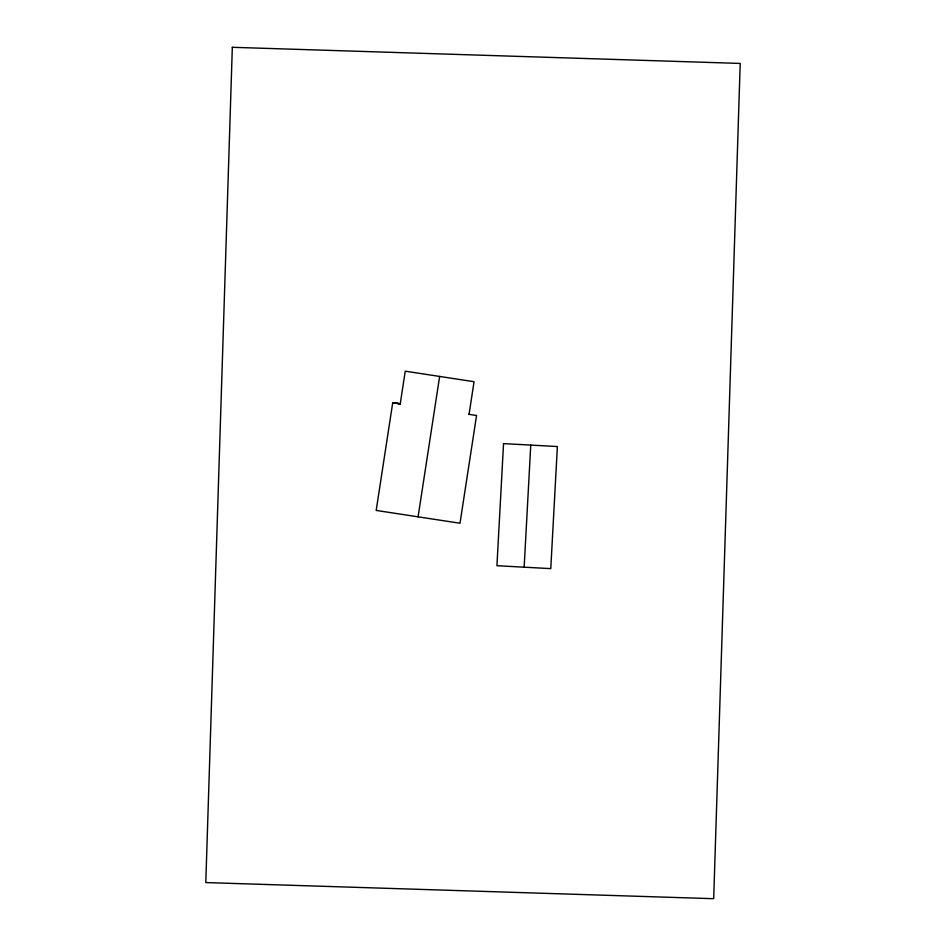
<?xml version="1.0" encoding="UTF-8"?>
<svg xmlns="http://www.w3.org/2000/svg" width="946" height="946" viewBox="0 0 946 946"><rect width="100%" height="100%" fill="white"/><g stroke="black" fill="none" stroke-linecap="round" stroke-linejoin="round"><path stroke-width="1.42" d="M524.155 567.186L530.765 445.093M400.371 403.847L392.732 402.677L376.189 510.426L459.993 523.244L476.559 415.507L468.684 414.301M418.085 516.835L439.642 376.437M469.05 414.36L474.052 381.711L405.243 371.175L400.241 403.836L392.72 402.677M396.611 403.28L400.359 403.93M232.326 47.3L205.79 882.571L713.686 898.7L740.21 63.429L232.326 47.3M503.544 443.615L496.934 565.708L550.773 568.629L557.383 446.536L503.544 443.615"/></g></svg>
